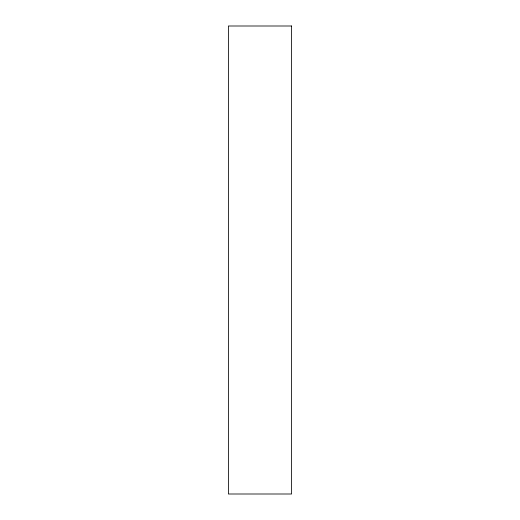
<?xml version="1.0" encoding="UTF-8"?>
<svg xmlns="http://www.w3.org/2000/svg" width="520" height="520" viewBox="0 0 520 520"><rect width="100%" height="100%" fill="white"/><g stroke="black" fill="none" stroke-linecap="round" stroke-linejoin="round"><path stroke-width="0.78" d="M291.61 26L228.391 26L228.391 494L291.61 494L291.61 26"/></g></svg>
